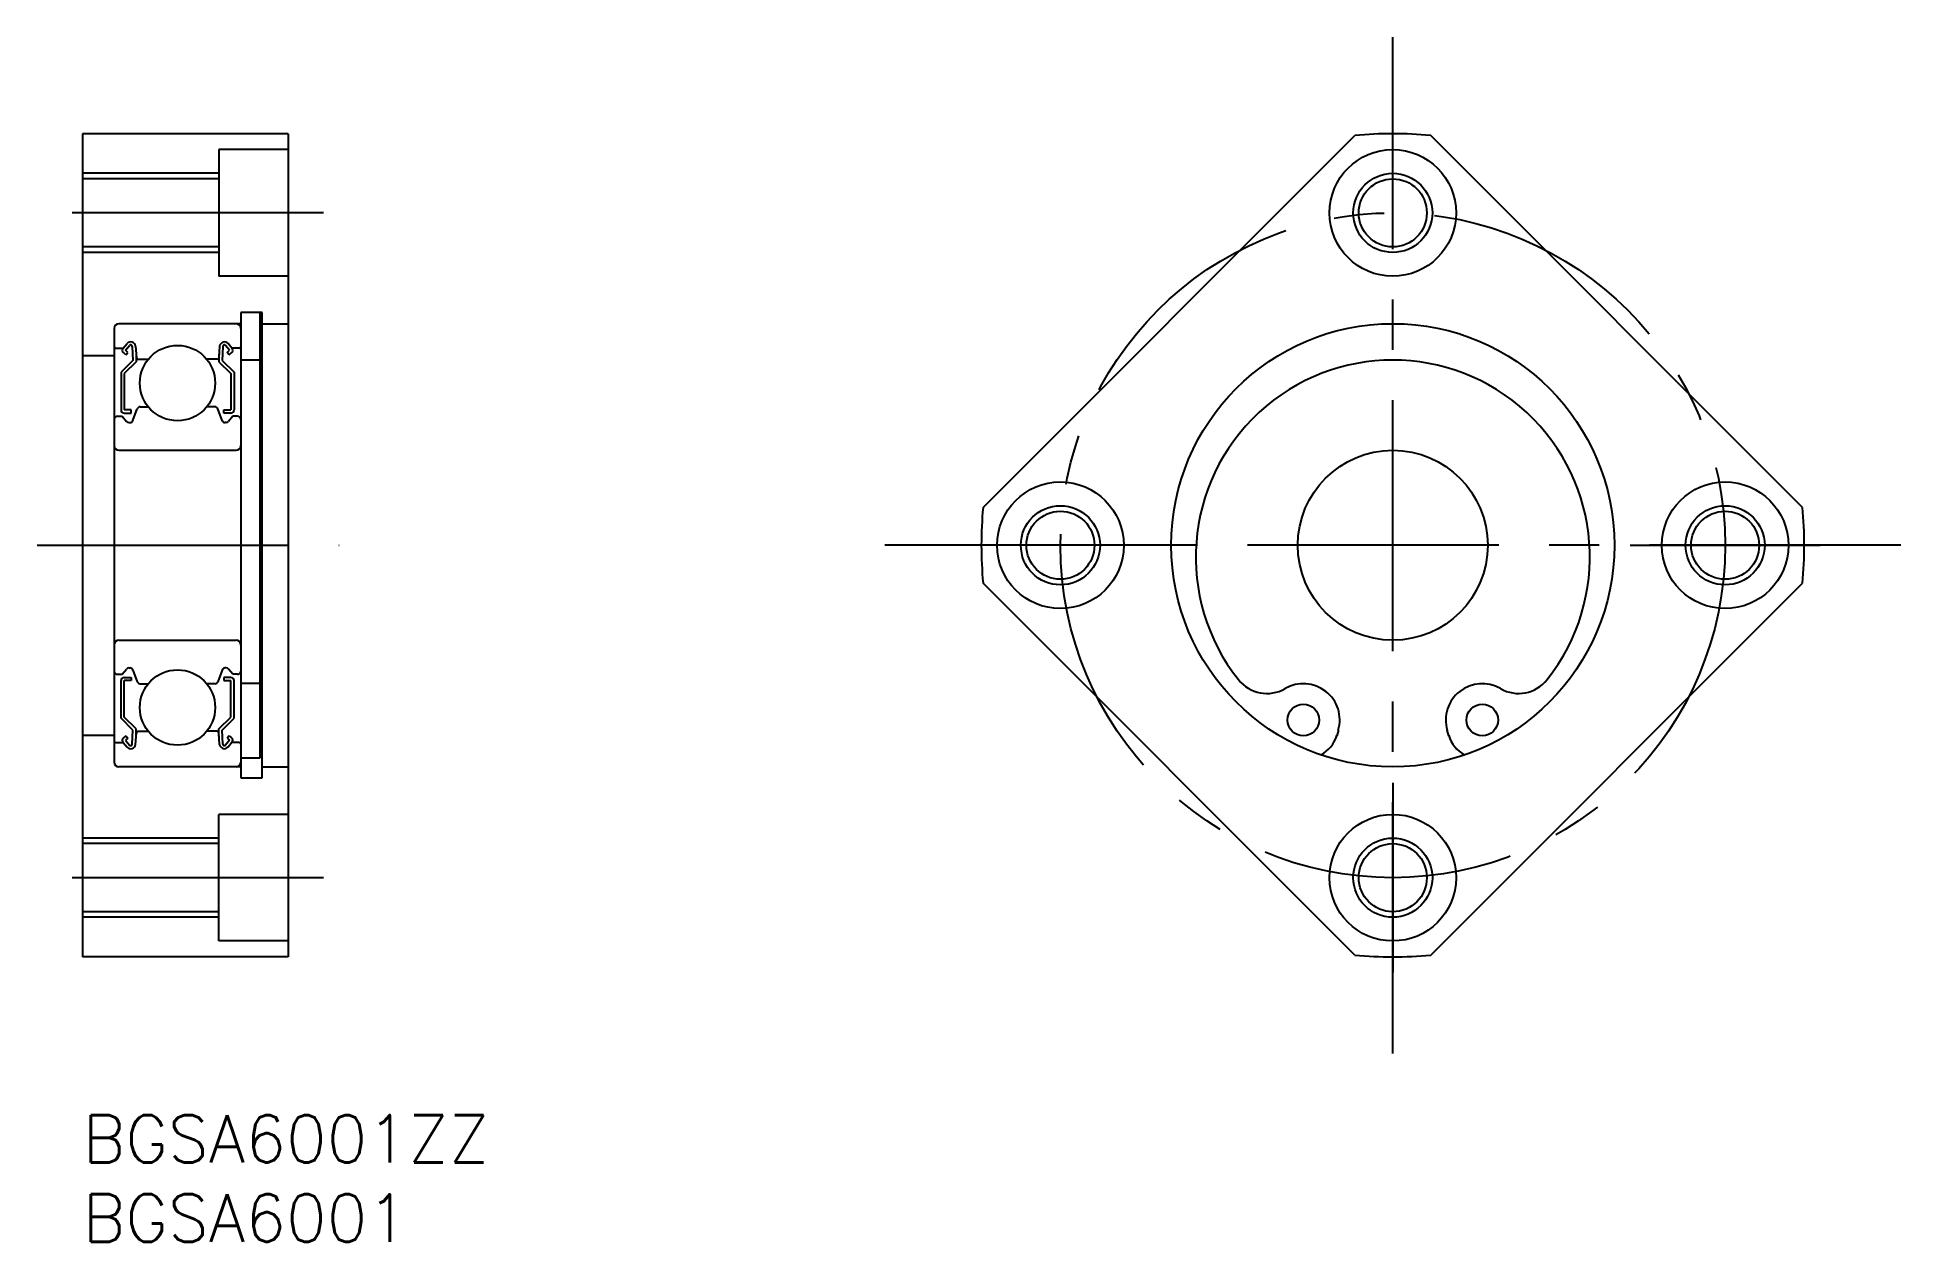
# Model space of a CAD drawing. Extents: x -3 to 115, y -8 to 68.
import ezdxf

# ---------------------------------------------------------------- set-up
doc = ezdxf.new("R2010")
doc.units = 0
doc.header["$LTSCALE"] = 0.5
doc.linetypes.add('CENTER', pattern=[50.8, 31.75, -6.35, 6.35, -6.35])
for name, color, linetype in [('MSM_CENTER', 1, 'CENTER'), ('MSM_CONTINUOUS', 7, 'CONTINUOUS'), ('MSM_NARROW', 5, 'CONTINUOUS'), ('MSM_PART_NUMBER', 7, 'CONTINUOUS')]:
    doc.layers.add(name, color=color, linetype=linetype)
doc.styles.get("Standard").update_dxf_attribs({"font": 'txt.shx', "height": 3, "bigfont": 'bigfont.shx'})

# ---------------------------------------------------------------- blocks, each defined once
blk = doc.blocks.new('*U4')
at = {"layer": 'MSM_PART_NUMBER'}
blk.add_text('BGSA6001ZZ', height=3, dxfattribs=at).set_placement((0, -3))
blk = doc.blocks.new('*U5')
at = {"layer": 'MSM_PART_NUMBER'}
blk.add_text('BGSA6001', height=3, dxfattribs=at).set_placement((0, -8))

msp = doc.modelspace()

# ---------------------------------------------------------------- linework, layer by layer
at = {"layer": 'MSM_CENTER'}
for p, q in [((82.79, 3.9), (82.79, 68.1)), ((15.22, 57), (-2.86, 57)), ((-2.86, 36), (16.22, 36)), ((114.89, 36), (50.7, 36)), ((67.79, 36), (55.79, 36)), ((97.79, 36), (109.79, 36)), ((82.79, 21), (82.79, 9)), ((15.22, 15), (-2.86, 15))]:
    msp.add_line(p, q, dxfattribs=at)
msp.add_circle((82.79, 36), 21, dxfattribs=at)
at = {"layer": 'MSM_CONTINUOUS'}
for p, q in [((0, 62), (0, 10)), ((13, 62), (0, 62)), ((6.5, 62), (6.5, 62)), ((9.75, 62), (9.75, 62)), ((13, 62), (13, 10)), ((56.9, 38.39), (80.4, 61.89)), ((108.68, 38.39), (85.19, 61.89)), ((13, 61), (8.6, 61)), ((8.6, 61), (8.6, 53)), ((8.6, 59.15), (0, 59.15)), ((8.6, 54.85), (0, 54.85)), ((13, 53), (8.6, 53)), ((10, 50.7), (10, 21.3)), ((11.35, 50.7, -0.7), (10, 50.7, -0.7)), ((11.2, 50.7), (11.2, 22.54)), ((11.35, 21.3, -0.1), (11.35, 50.7, -0.1)), ((2, 49.7), (2, 22.3)), ((10, 50), (2.3, 50)), ((11.35, 50), (13, 50)), ((2.1, 48.45), (2.56, 48.45)), ((2.56, 48.45), (2.81, 48.75)), ((2.71, 48.32), (2.96, 48.62)), ((2.87, 48.19), (2.71, 48.32)), ((3.14, 48.56), (3.18, 47.68)), ((3.34, 48.58), (3.4, 47.84)), ((8.66, 48.58), (8.6, 47.84)), ((8.86, 48.56), (8.82, 47.68)), ((9.29, 48.32), (9.04, 48.62)), ((9.13, 48.19), (9.29, 48.32)), ((9.44, 48.45), (9.19, 48.75)), ((9.9, 48.45), (9.44, 48.45)), ((0, 48), (2, 48)), ((3.18, 47.68), (2.43, 46.93)), ((2.74, 48.04), (2.58, 48.17)), ((3.38, 47.6), (2.63, 46.85)), ((2.74, 48.04), (2.87, 48.19)), ((3.38, 48.07), (3.38, 47.6)), ((3.5, 47.75), (4.15, 47.75)), ((8.5, 47.75), (7.85, 47.75)), ((8.62, 48.07), (8.62, 47.6)), ((8.62, 47.6), (9.37, 46.85)), ((8.82, 47.68), (9.57, 46.93)), ((9.26, 48.04), (9.13, 48.19)), ((9.26, 48.04), (9.42, 48.17)), ((11.2, 47.7, -0.7), (10, 47.7, -0.7)), ((2.43, 46.93), (2.43, 44.55)), ((2.63, 46.85), (2.63, 44.55)), ((9.37, 46.85), (9.37, 44.55)), ((9.57, 46.93), (9.57, 44.55)), ((3.64, 44.75), (4.15, 44.75)), ((8.36, 44.75), (7.85, 44.75)), ((2.2, 44.15), (2.5, 44.15)), ((2.5, 44.15), (2.78, 43.82)), ((3.08, 44.55), (2.63, 44.55)), ((2.63, 44.35), (3.08, 44.35)), ((2.93, 43.75), (2.99, 43.75)), ((3.08, 44.35), (3.08, 44.55)), ((3.18, 43.88), (3.45, 44.62)), ((8.82, 43.88), (8.55, 44.62)), ((8.92, 44.55), (9.37, 44.55)), ((8.92, 44.35), (8.92, 44.55)), ((9.37, 44.35), (8.92, 44.35)), ((9.07, 43.75), (9.01, 43.75)), ((9.5, 44.15), (9.22, 43.82)), ((9.8, 44.15), (9.5, 44.15)), ((2.3, 42), (9.7, 42)), ((80.4, 10.11), (56.9, 33.61)), ((85.19, 10.11), (108.68, 33.61)), ((2.3, 30), (9.7, 30)), ((2.2, 27.85), (2.5, 27.85)), ((2.43, 25.07), (2.43, 27.45)), ((2.5, 27.85), (2.78, 28.18)), ((2.63, 27.65), (3.08, 27.65)), ((2.63, 25.15), (2.63, 27.45)), ((3.08, 27.45), (2.63, 27.45)), ((2.93, 28.25), (2.99, 28.25)), ((3.08, 27.65), (3.08, 27.45)), ((3.18, 28.12), (3.45, 27.38)), ((3.64, 27.25), (4.15, 27.25)), ((3.77, 27.25), (3.77, 27.25)), ((3.89, 27.25), (3.89, 27.25)), ((8.36, 27.25), (7.85, 27.25)), ((8.82, 28.12), (8.55, 27.38)), ((8.92, 27.65), (8.92, 27.45)), ((9.37, 27.65), (8.92, 27.65)), ((8.92, 27.45), (9.37, 27.45)), ((9.07, 28.25), (9.01, 28.25)), ((9.5, 27.85), (9.22, 28.18)), ((9.37, 25.15), (9.37, 27.45)), ((9.8, 27.85), (9.5, 27.85)), ((9.57, 25.07), (9.57, 27.45)), ((11.2, 27.26, -0.7), (10, 27.26, -0.7)), ((3.18, 24.32), (2.43, 25.07)), ((3.38, 24.4), (2.63, 25.15)), ((8.62, 24.4), (9.37, 25.15)), ((8.82, 24.32), (9.57, 25.07)), ((0, 24), (2, 24)), ((2.1, 23.55), (2.56, 23.55)), ((2.56, 23.55), (2.81, 23.25)), ((2.74, 23.96), (2.58, 23.83)), ((2.87, 23.81), (2.71, 23.68)), ((2.71, 23.68), (2.96, 23.38)), ((2.74, 23.96), (2.87, 23.81)), ((3.14, 23.44), (3.18, 24.32)), ((3.34, 23.42), (3.4, 24.16)), ((3.38, 23.93), (3.38, 24.4)), ((3.5, 24.25), (4.15, 24.25)), ((8.5, 24.25), (7.85, 24.25)), ((8.66, 23.42), (8.6, 24.16)), ((8.62, 23.93), (8.62, 24.4)), ((8.86, 23.44), (8.82, 24.32)), ((9.29, 23.68), (9.04, 23.38)), ((9.26, 23.96), (9.13, 23.81)), ((9.13, 23.81), (9.29, 23.68)), ((9.44, 23.55), (9.19, 23.25)), ((9.26, 23.96), (9.42, 23.83)), ((9.9, 23.55), (9.44, 23.55)), ((79.35, 24.31, -0.7), (79.25, 23.97, -0.7)), ((86.34, 23.97, -0.7), (86.23, 24.31, -0.7)), ((11.2, 22.54, -0.7), (10, 22.54, -0.7)), ((10, 22), (2.3, 22)), ((10, 21.3, -0.7), (11.35, 21.3, -0.7)), ((11.35, 22), (13, 22)), ((8.6, 11), (8.6, 19)), ((13, 19), (8.6, 19)), ((8.6, 17.15), (0, 17.15)), ((8.6, 12.85), (0, 12.85)), ((13, 11), (8.6, 11)), ((13, 10), (0, 10))]:
    msp.add_line(p, q, dxfattribs=at)
for centre, radius in [((82.79, 57), 4), ((82.79, 57), 2.15), ((82.79, 36, -0.7), 14), ((6, 46.25), 2.38), ((82.79, 36), 6), ((61.79, 36), 4), ((103.79, 36), 4), ((61.79, 36), 2.15), ((103.79, 36), 2.15), ((6, 25.75), 2.38), ((77.14, 24.96, -0.7), 1), ((88.44, 24.96, -0.7), 1), ((82.79, 15), 4), ((82.79, 15), 2.15)]:
    msp.add_circle(centre, radius, dxfattribs=at)
for centre, radius, start, end in [((82.79, 36), 26, 84.7151, 95.2849), ((2.3, 49.7), 0.3, 90, 180), ((9.7, 49.7), 0.3, 0, 90), ((2.1, 48.55), 0.1, 180, 270), ((2.71, 48.32), 0.2, 140.002, 230.0863), ((3.04, 48.55), 0.3, 4.9968, 140.002), ((3.04, 48.56), 0.1, 2.8198, 140.0022), ((8.96, 48.55), 0.3, 39.998, 175.0032), ((8.96, 48.56), 0.1, 39.9978, 177.1802), ((9.29, 48.32), 0.2, 309.9137, 39.998), ((9.9, 48.55), 0.1, 270, 0), ((3.5, 47.85), 0.1, 184.9968, 269.9991), ((8.5, 47.85), 0.1, 270.0009, 355.0032), ((82.79, 35.25, -0.7), 12.45, 321.589, 218.411), ((3.64, 44.55), 0.2, 90, 159.9916), ((8.36, 44.55), 0.2, 20.0084, 90), ((2.2, 43.95), 0.2, 90, 180), ((2.63, 44.55), 0.2, 180, 270), ((2.93, 43.95), 0.2, 219.9952, 270), ((2.99, 43.95), 0.2, 270, 339.9916), ((9.01, 43.95), 0.2, 200.0084, 270), ((9.07, 43.95), 0.2, 270, 320.0048), ((9.37, 44.55), 0.2, 270, 0), ((9.8, 43.95), 0.2, 0, 90), ((2.3, 42.3), 0.3, 180, 270), ((9.7, 42.3), 0.3, 270, 0), ((82.79, 36), 26, 174.7151, 185.2849), ((82.79, 36), 26, 354.7151, 5.2849), ((2.3, 29.7), 0.3, 90, 180), ((9.7, 29.7), 0.3, 0, 90), ((2.2, 28.05), 0.2, 180, 270), ((2.63, 27.45), 0.2, 90, 180), ((2.93, 28.05), 0.2, 90, 140.0048), ((2.99, 28.05), 0.2, 20.0084, 90), ((3.64, 27.45), 0.2, 200.0084, 270), ((8.36, 27.45), 0.2, 270, 339.9916), ((9.01, 28.05), 0.2, 90, 159.9916), ((9.07, 28.05), 0.2, 39.9952, 90), ((9.37, 27.45), 0.2, 0, 90), ((9.8, 28.05), 0.2, 270, 0), ((74.84, 28.94, -0.7), 2.3, 218.411, 300.0471), ((77.14, 24.96, -0.7), 2.3, 343.5829, 120.0471), ((88.44, 24.96, -0.7), 2.3, 59.9529, 196.4171), ((90.74, 28.94, -0.7), 2.3, 239.9529, 321.589), ((2.1, 23.45), 0.1, 90, 180), ((2.71, 23.68), 0.2, 129.9137, 219.998), ((3.5, 24.15), 0.1, 90.0009, 175.0032), ((8.5, 24.15), 0.1, 4.9968, 89.9991), ((9.29, 23.68), 0.2, 320.002, 50.0863), ((9.9, 23.45), 0.1, 0, 90), ((77.33, 24.54, -0.7), 2, 297.3274, 343.5829), ((88.25, 24.54, -0.7), 2, 196.4171, 242.6726), ((3.04, 23.45), 0.3, 219.998, 355.0032), ((3.04, 23.44), 0.1, 219.9978, 357.1802), ((8.96, 23.45), 0.3, 184.9968, 320.002), ((8.96, 23.44), 0.1, 182.8198, 320.0022), ((2.3, 22.3), 0.3, 180, 270), ((9.7, 22.3), 0.3, 270, 0), ((82.79, 36), 26, 264.7151, 275.2849)]:
    msp.add_arc(centre, radius, start, end, dxfattribs=at)
at = {"layer": 'MSM_NARROW'}
for p, q in [((8.6, 59.5), (0, 59.5)), ((8.6, 54.5), (0, 54.5)), ((8.6, 17.5), (0, 17.5)), ((8.6, 12.5), (0, 12.5))]:
    msp.add_line(p, q, dxfattribs=at)
for centre in [(82.79, 57), (61.79, 36), (103.79, 36), (82.79, 15)]:
    msp.add_circle(centre, 2.5, dxfattribs=at)

# ---------------------------------------------------------------- block references
at = {"layer": 'MSM_CONTINUOUS'}
for name in ['*U4', '*U5']:
    msp.add_blockref(name, (0, 0), dxfattribs=at)

doc.saveas('drawing.dxf')
